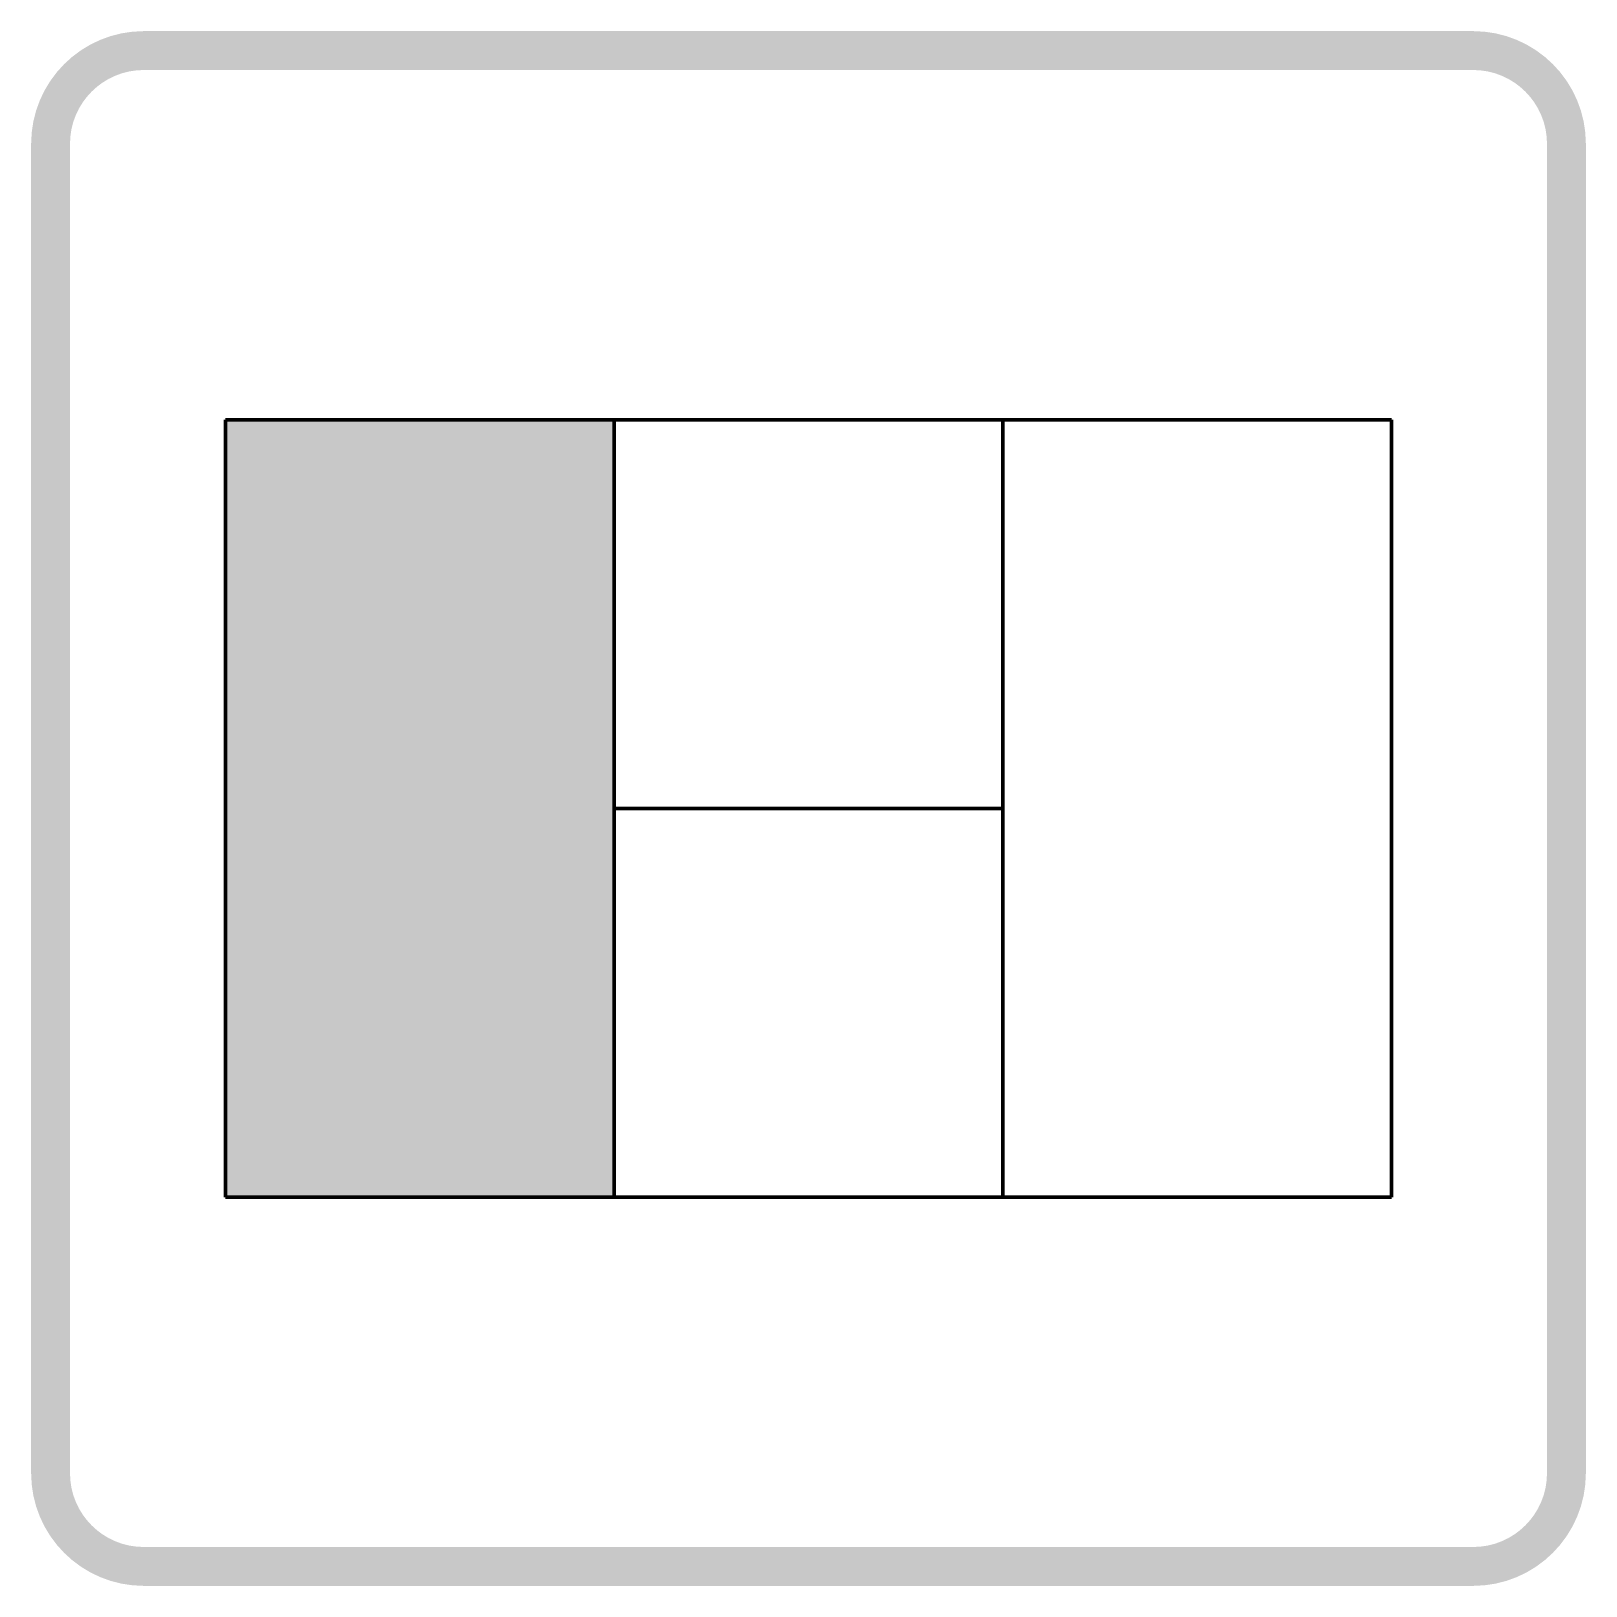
# Model space of a CAD drawing. Header units: millimetres. Extents: x -100 to 100, y -100 to 100.
import ezdxf

# ---------------------------------------------------------------- set-up
doc = ezdxf.new("R2010")
doc.units = ezdxf.units.MM
doc.layers.get('0').update_dxf_attribs({"color": 178, "lineweight": 25, "true_color": 0x000000})

msp = doc.modelspace()

# ---------------------------------------------------------------- hatches: boundary and pattern name
h = msp.add_hatch(color=256)
edge = h.paths.add_edge_path(flags=0)
edge.add_line((100, -85.5), (100, 85.5))
edge.add_arc((85.5, 85.5), 14.5, 0, 90)
edge.add_line((85.5, 100), (-85.5, 100))
edge.add_arc((-85.5, 85.5), 14.5, 90, 180)
edge.add_line((-100, 85.5), (-100, -85.5))
edge.add_arc((-85.5, -85.5), 14.5, 180, 270)
edge.add_line((-85.5, -100), (85.5, -100))
edge.add_arc((85.5, -85.5), 14.5, 270, 360)
edge = h.paths.add_edge_path(flags=0)
edge.add_arc((-85.5, 85.5), 9.5, 90, 180)
edge.add_line((-95, 85.5), (-95, -85.5))
edge.add_arc((-85.5, -85.5), 9.5, 180, 270)
edge.add_line((-85.5, -95), (85.5, -95))
edge.add_arc((85.5, -85.5), 9.5, 270, 360)
edge.add_line((95, -85.5), (95, 85.5))
edge.add_arc((85.5, 85.5), 9.5, 0, 90)
edge.add_line((85.5, 95), (-85.5, 95))
msp.add_hatch(color=256).paths.add_polyline_path([(-25, 0), (-25, -50), (-75, -50), (-75, 50), (-25, 50)], flags=0)

# ---------------------------------------------------------------- linework, layer by layer
at = {"lineweight": 140}
for p, q in [((-75, -50), (-75, 50)), ((-75, 50), (-25, 50)), ((-25, 50), (-25, 0)), ((-25, 50), (25, 50)), ((25, 50), (75, 50)), ((25, 50), (25, 0)), ((75, 50), (75, -50)), ((-25, 0), (25, 0)), ((-25, 0), (-25, -50)), ((25, 0), (25, -50)), ((-25, -50), (-75, -50)), ((-25, -50), (25, -50)), ((75, -50), (25, -50))]:
    msp.add_line(p, q, dxfattribs=at)

doc.saveas('drawing.dxf')
